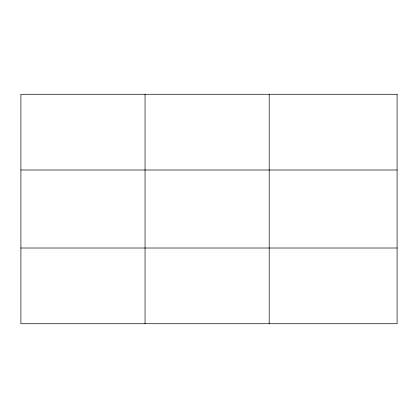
<?xml version="1.0" encoding="UTF-8"?>
<svg xmlns="http://www.w3.org/2000/svg" width="418" height="418" viewBox="0 0 418 418"><rect width="100%" height="100%" fill="white"/><g stroke="black" fill="none" stroke-linecap="round" stroke-linejoin="round"><path stroke-width="0.63" d="M145.046 323.731L145.046 94.269M269.192 323.731L269.192 94.269M20.9 169.99L397.1 169.99M20.9 248.01L397.1 248.01M397.1 94.269L397.1 323.731L20.9 323.731L20.9 94.269L397.1 94.269"/></g></svg>
